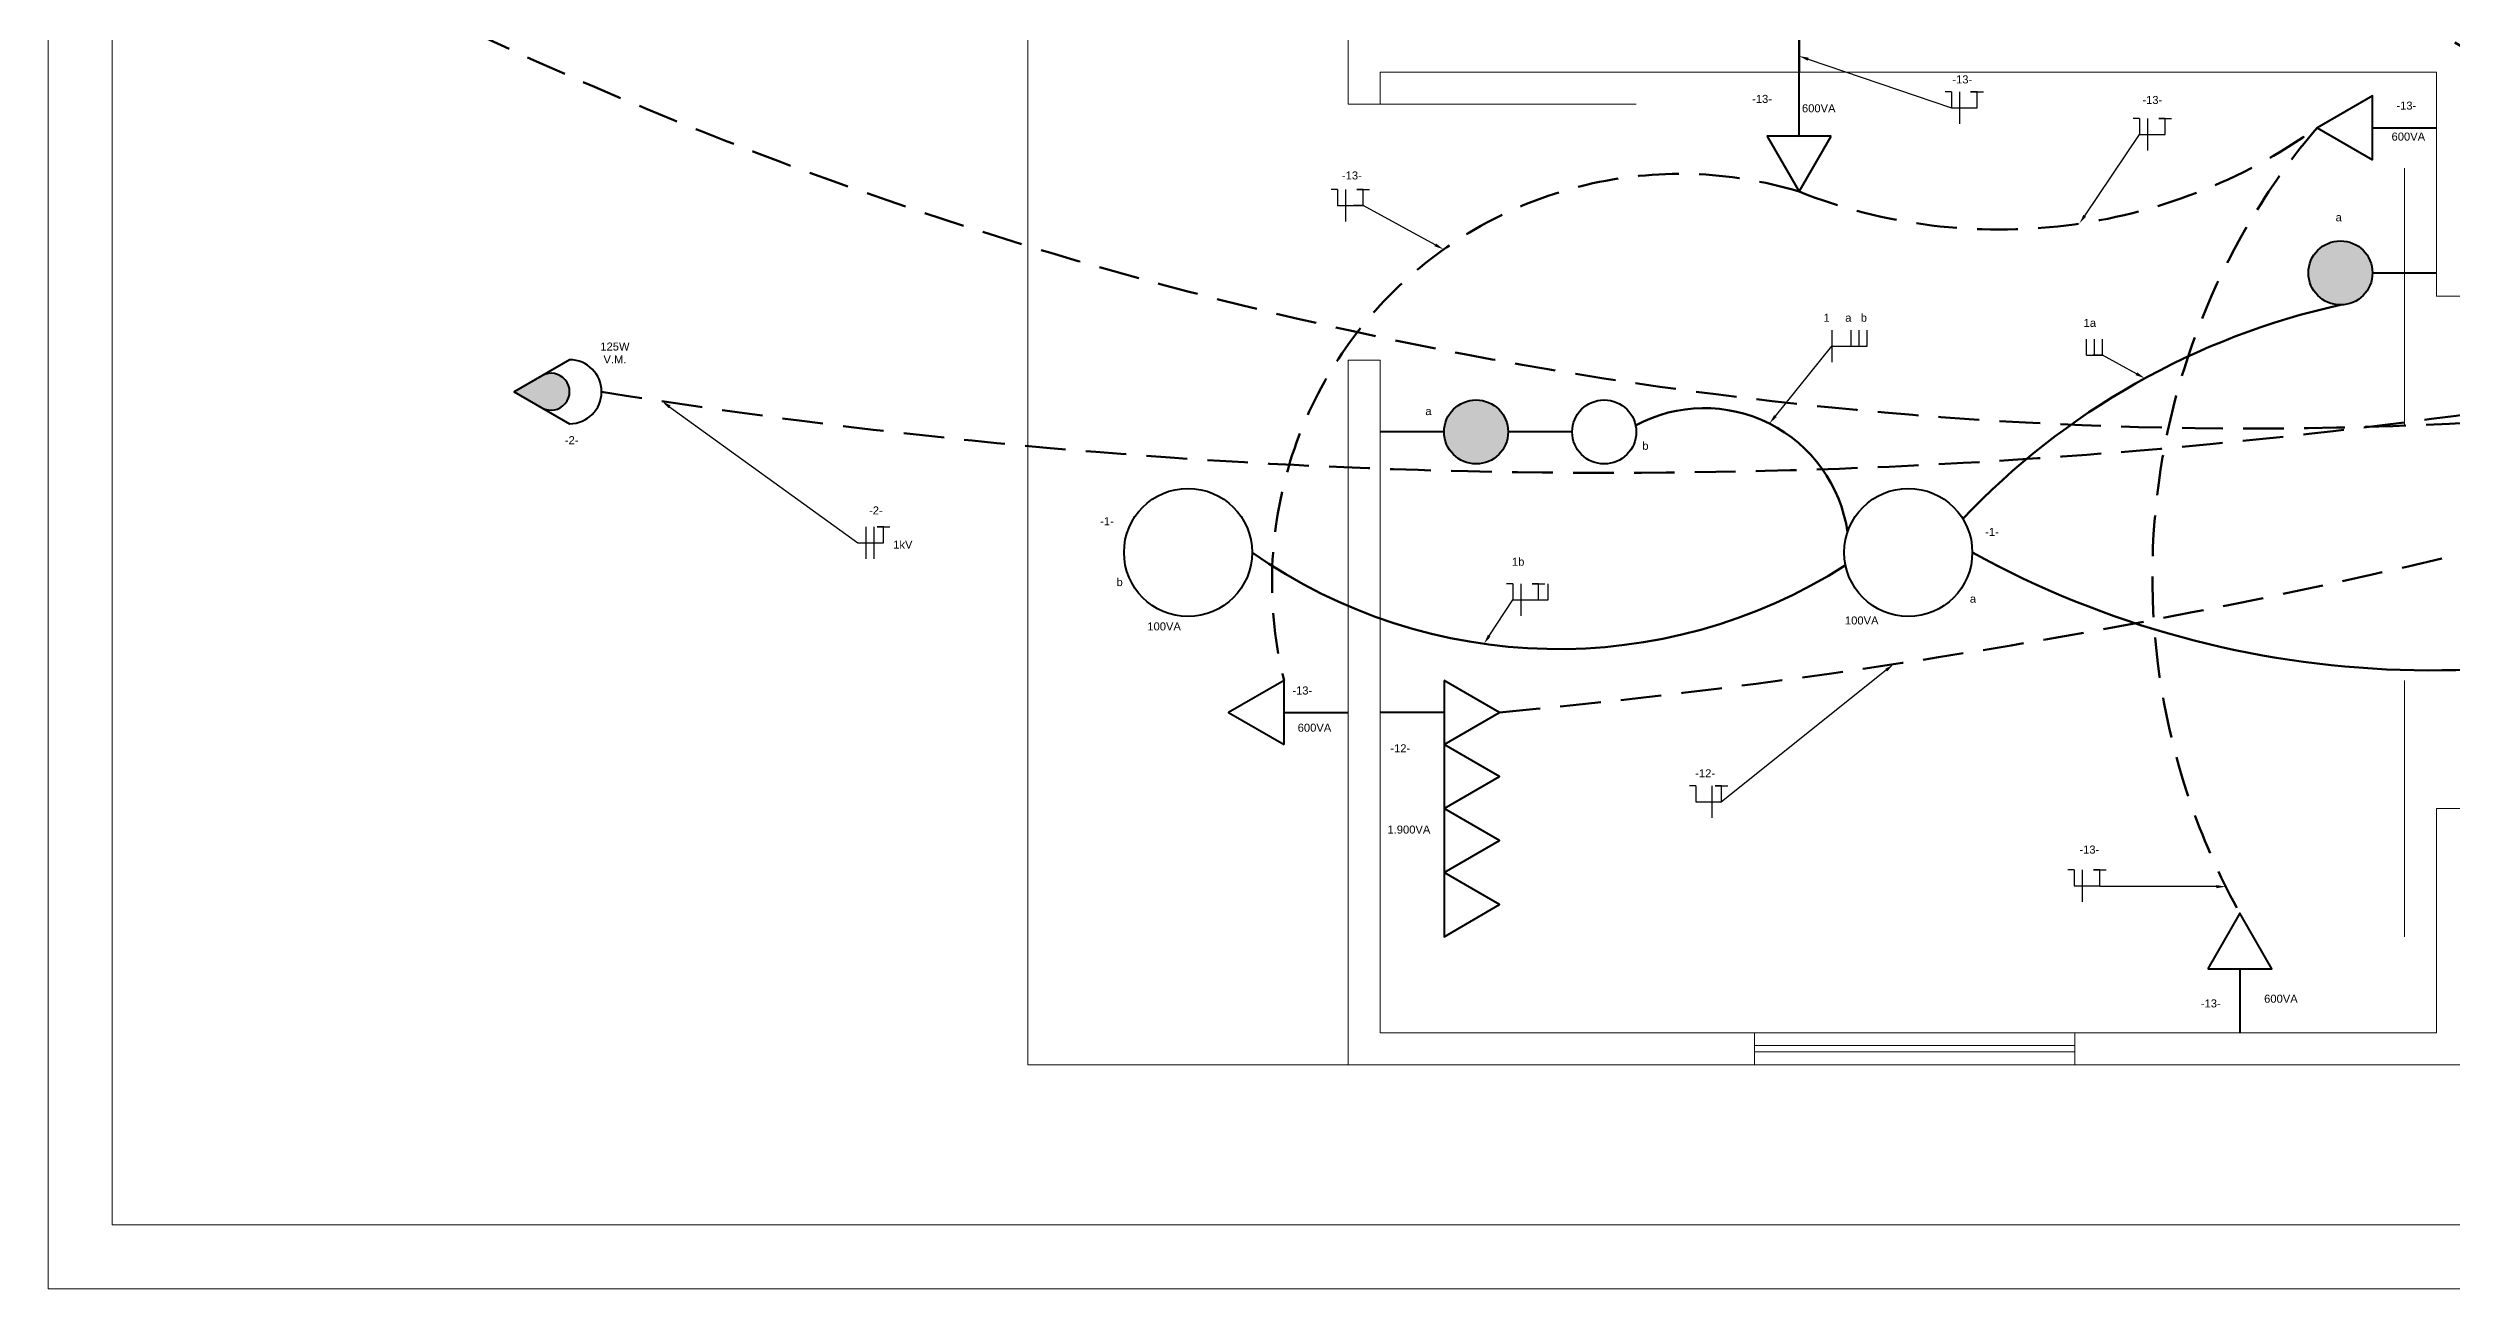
# Model space of a CAD drawing. Header units: millimetres. Extents: x 0 to 1392, y 0 to 811.
# Drawn here: x 0 to 751, y 0 to 388 of the extents above; entities that cross this region are included whole.
import ezdxf
from ezdxf.enums import TextEntityAlignment as Align

# ---------------------------------------------------------------- set-up
doc = ezdxf.new("R2010")
doc.units = ezdxf.units.MM
doc.linetypes.add('DASHED', pattern=[19.05, 12.7, -6.35])
for name, color, linetype, lineweight in [('Detalhe arquitetônico', 2, 'Continuous', 20), ('Eletrodutos', 1, 'Continuous', 60), ('Fiação', 5, 'Continuous', 30), ('Símbolos', 3, 'Continuous', 40)]:
    doc.layers.add(name, color=color, linetype=linetype, lineweight=lineweight)
doc.styles.get("Standard").update_dxf_attribs({"font": 'ARIAL.TTF'})

msp = doc.modelspace()

# ---------------------------------------------------------------- hatches: boundary and pattern name
at = {"layer": 'Símbolos'}
h = msp.add_hatch(color=256, dxfattribs=at)
h.dxf.hatch_style = 1
h.paths.add_polyline_path([(726.1, 317.3, 1), (706.1, 317.3, 1)])
h = msp.add_hatch(color=256, dxfattribs=at)
h.dxf.hatch_style = 1
h.paths.add_polyline_path([(145.6, 280.18), (154.26, 275.18, 1.732051), (154.26, 285.18)])
h = msp.add_hatch(color=256, dxfattribs=at)
h.dxf.hatch_style = 1
h.paths.add_polyline_path([(436.1, 267.63, 1), (456.1, 267.63, 1)])

# ---------------------------------------------------------------- linework, layer by layer
at = {"layer": 'Detalhe arquitetônico'}
for p, q in [((0, 0), (0, 441.14)), ((20, 441.14), (20, 70)), ((306.1, 70), (306.1, 390)), ((406.1, 390), (406.1, 380)), ((406.1, 380), (406.1, 370)), ((416.1, 380), (746.1, 380)), ((416.1, 380), (416.1, 370)), ((746.1, 310), (746.1, 380)), ((416.1, 370), (406.1, 370)), ((406.1, 370), (496.1, 370)), ((736.1, 270), (736.1, 350)), ((736.1, 310), (736.1, 270)), ((756.1, 310), (746.1, 310)), ((416.1, 290), (406.1, 290)), ((406.1, 290), (406.1, 70)), ((416.1, 80), (416.1, 290)), ((736.1, 110), (736.1, 190)), ((736.1, 150), (736.1, 110)), ((756.1, 150), (746.1, 150)), ((746.1, 150), (746.1, 80)), ((406.1, 80), (406.1, 70)), ((746.1, 80), (416.1, 80)), ((416.1, 80), (533.1, 80)), ((533.1, 80), (533.1, 70)), ((633.1, 76), (533.1, 76)), ((533.1, 76), (533.1, 74)), ((633.1, 70), (633.1, 80)), ((633.1, 80), (633.1, 76)), ((20, 70), (20, 20)), ((406.1, 70), (306.1, 70)), ((406.1, 70), (1201.1, 70)), ((533.1, 74), (633.1, 74)), ((533.1, 70), (633.1, 70)), ((20, 20), (1342.34, 20)), ((20, 0), (0, 0)), ((1392.34, 0), (20, 0))]:
    msp.add_line(p, q, dxfattribs=at)
at = {"layer": 'Eletrodutos'}
msp.add_line((546.98, 390), (546.98, 380), dxfattribs=at)
at = {"layer": 'Eletrodutos', "linetype": 'DASHED'}
for centre, radius, start, end in [((687.75, 1575.06), 1306.37, 242.33952, 292.29042), ((989.35, 788.5), 464.59, 234.557, 295.73786), ((487.75, 2222.93), 1968.09, 260.79506, 289.69735), ((249.9, 2350.97), 2180.49, 275.35569, 294.70139), ((609.51, 501.69), 170.86, 248.5328, 305.52034), ((873.62, 222.6), 216.28, 139.65319, 209.12711), ((509.82, 220.74), 127.48, 73.05176, 193.95251)]:
    msp.add_arc(centre, radius, start, end, dxfattribs=at)
at = {"layer": 'Eletrodutos'}
for centre, radius, start, end in [((765.62, 82.46), 230.23, 102.42004, 136.66702), ((517.34, 229.84), 45.24, 8.20658, 118.30719), ((471.81, 366.67), 166.85, 234.99673, 302.51979), ((744.28, 489.85), 296.69, 241.14568, 295.19015)]:
    msp.add_arc(centre, radius, start, end, dxfattribs=at)
at = {"layer": 'Fiação'}
for p, q in [((549.82, 384.03), (594.57, 368.8)), ((594.57, 373.8), (592.57, 373.8)), ((594.57, 373.8), (594.57, 368.8)), ((594.57, 368.8), (597.07, 368.8)), ((594.57, 368.8), (597.57, 368.8)), ((597.07, 373.8), (597.07, 363.8)), ((597.07, 368.8), (599.57, 368.8)), ((599.57, 368.8), (602.57, 368.8)), ((602.57, 373.8), (600.57, 373.8)), ((600.57, 373.8), (604.57, 373.8)), ((602.57, 368.8), (602.57, 373.8)), ((636.22, 335.16), (653.33, 360.55)), ((653.33, 365.55), (651.33, 365.55)), ((653.33, 365.55), (653.33, 360.55)), ((653.33, 360.55), (655.83, 360.55)), ((653.33, 360.55), (656.33, 360.55)), ((655.83, 365.55), (655.83, 355.55)), ((655.83, 360.55), (658.33, 360.55)), ((658.33, 360.55), (661.33, 360.55)), ((661.33, 365.55), (659.33, 365.55)), ((659.33, 365.55), (663.33, 365.55)), ((661.33, 360.55), (661.33, 365.55)), ((402.79, 343.32), (400.79, 343.32)), ((402.79, 343.32), (402.79, 338.32)), ((402.79, 338.32), (405.29, 338.32)), ((405.29, 343.32), (405.29, 333.32)), ((405.29, 338.32), (407.79, 338.32)), ((407.79, 338.32), (410.79, 338.32)), ((410.79, 338.32), (407.79, 338.32)), ((410.79, 343.32), (408.79, 343.32)), ((408.79, 343.32), (412.79, 343.32)), ((410.79, 338.32), (410.79, 343.32)), ((433.31, 326.06), (410.79, 338.32)), ((539.58, 272.57), (557.22, 294.42)), ((557.22, 299.42), (557.22, 289.42)), ((557.22, 294.42), (560.22, 294.42)), ((557.22, 294.42), (560.22, 294.42)), ((560.22, 294.42), (563.22, 294.42)), ((563.22, 294.42), (563.22, 299.42)), ((563.22, 294.42), (565.72, 294.42)), ((565.72, 294.42), (565.72, 299.42)), ((565.72, 294.42), (568.22, 294.42)), ((568.22, 294.42), (568.22, 299.42)), ((636.75, 291.65), (636.75, 296.65)), ((639.25, 291.65), (639.25, 296.65)), ((641.75, 291.65), (641.75, 296.65)), ((636.75, 291.65), (639.25, 291.65)), ((641.75, 291.65), (638.75, 291.65)), ((639.25, 291.65), (641.75, 291.65)), ((652.36, 285.81), (641.75, 291.65)), ((194.17, 275.47), (252.95, 233.02)), ((252.95, 233.02), (255.45, 233.02)), ((255.45, 238.02), (255.45, 228.02)), ((255.45, 233.02), (257.95, 233.02)), ((257.95, 238.02), (257.95, 228.02)), ((257.95, 233.02), (260.95, 233.02)), ((260.95, 238.02), (258.95, 238.02)), ((258.95, 238.02), (262.95, 238.02)), ((260.95, 233.02), (260.95, 238.02)), ((457.57, 220.24), (455.57, 220.24)), ((457.57, 220.24), (457.57, 215.24)), ((460.07, 220.24), (460.07, 210.24)), ((465.57, 220.24), (463.57, 220.24)), ((463.57, 220.24), (467.57, 220.24)), ((465.57, 215.24), (465.57, 220.24)), ((468.57, 215.24), (468.57, 220.24)), ((450.19, 203.96), (457.57, 215.24)), ((457.57, 215.24), (460.07, 215.24)), ((457.57, 215.24), (460.57, 215.24)), ((460.07, 215.24), (462.57, 215.24)), ((462.57, 215.24), (465.57, 215.24)), ((465.57, 215.24), (468.57, 215.24)), ((574.16, 193.21), (522.74, 152.11)), ((514.74, 157.11), (512.74, 157.11)), ((514.74, 157.11), (514.74, 152.11)), ((514.74, 152.11), (517.24, 152.11)), ((517.24, 152.11), (519.74, 152.11)), ((519.74, 157.11), (519.74, 147.11)), ((519.74, 152.11), (522.74, 152.11)), ((522.74, 157.11), (520.74, 157.11)), ((520.74, 157.11), (524.74, 157.11)), ((522.74, 152.11), (522.74, 157.11)), ((632.94, 130.88), (630.94, 130.88)), ((632.94, 130.88), (632.94, 125.88)), ((635.44, 130.88), (635.44, 120.88)), ((640.94, 130.88), (638.94, 130.88)), ((638.94, 130.88), (642.94, 130.88)), ((640.94, 125.88), (640.94, 130.88)), ((632.94, 125.88), (635.44, 125.88)), ((635.44, 125.88), (637.94, 125.88)), ((637.94, 125.88), (640.94, 125.88)), ((677.29, 125.63), (640.94, 125.63))]:
    msp.add_line(p, q, dxfattribs=at)
for points in [[(549.66, 383.56), (549.98, 384.51), (546.98, 385)], [(636.63, 334.88), (635.8, 335.44), (634.54, 332.67)], [(433.55, 326.5), (433.07, 325.62), (435.94, 324.63)], [(652.6, 286.25), (652.12, 285.37), (654.99, 284.37)], [(193.88, 275.07), (194.47, 275.88), (191.74, 277.23)], [(539.97, 272.26), (539.19, 272.89), (537.7, 270.24)], [(450.6, 203.69), (449.77, 204.23), (448.54, 201.45)], [(573.85, 193.6), (574.47, 192.82), (576.5, 195.08)], [(677.29, 126.13), (677.29, 125.13), (680.29, 125.63)]]:
    msp.add_solid(points, dxfattribs=at)
at = {"layer": 'Símbolos'}
for p, q in [((546.98, 360), (546.98, 380)), ((726.1, 362.62), (746.1, 362.62)), ((726.1, 317.3), (746.1, 317.3)), ((436.1, 267.63), (416.1, 267.63)), ((476.1, 267.63), (456.1, 267.63)), ((386.1, 180), (406.1, 180)), ((436.1, 180), (416.1, 180)), ((684.69, 100), (684.69, 80))]:
    msp.add_line(p, q, dxfattribs=at)
for points in [[(726.1, 352.62), (726.1, 372.62), (708.78, 362.62)], [(556.98, 360), (536.98, 360), (546.98, 342.68)], [(386.1, 170), (386.1, 190), (368.78, 180)], [(436.1, 190), (436.1, 170), (453.42, 180)], [(436.1, 170), (436.1, 150), (453.42, 160)], [(436.1, 150), (436.1, 130), (453.42, 140)], [(436.1, 130), (436.1, 110), (453.42, 120)], [(674.69, 100), (694.69, 100), (684.69, 117.32)]]:
    msp.add_lwpolyline(points, close=True, dxfattribs=at)
msp.add_lwpolyline([(162.92, 290.18), (145.6, 280.18), (162.92, 270.18)], dxfattribs=at)
for centre, radius in [((716.1, 317.3), 10), ((446.1, 267.63), 10), ((486.1, 267.63), 10), ((356.1, 230), 20), ((581.1, 230), 20)]:
    msp.add_circle(centre, radius, dxfattribs=at)
for centre, radius, start, end in [((157.15, 280.18), 5.77, 240, 120), ((162.92, 280.18), 10, 270, 90)]:
    msp.add_arc(centre, radius, start, end, dxfattribs=at)

# ---------------------------------------------------------------- texts
at = {"layer": 'Fiação'}
for s, p in [('-13-', (597.96, 377.72)), ('-13-', (535.42, 371.64)), ('600VA', (553.12, 368.7)), ('-13-', (657.32, 371.31)), ('-13-', (736.67, 369.54)), ('600VA', (737.3, 359.86)), ('-13-', (407.28, 347.73)), ('a', (715.56, 334.64)), ('1     a   b', (561.4, 303.34)), ('1a', (637.81, 301.68)), ('125W', (177.08, 294.3)), ('V.M.', (177.08, 290.28)), ('a', (431.2, 274.12)), ('-2-', (163.55, 265.07)), ('b', (498.98, 263.35)), ('-2-', (258.59, 243.14)), ('-1-', (330.76, 239.76)), ('1kV', (267.01, 232.51)), ('-1-', (607.23, 236.4)), ('1b', (459.23, 227.15)), ('b', (334.73, 220.78)), ('a', (601.3, 215.52)), ('100VA', (348.63, 206.9)), ('100VA', (566.55, 208.75)), ('-13-', (391.79, 186.88)), ('600VA', (395.6, 175.26)), ('-12-', (422.4, 168.85)), ('-12-', (517.63, 161.04)), ('1.900VA', (425.1, 143.45)), ('-13-', (637.65, 137.2)), ('-13-', (675.59, 89.16)), ('600VA', (697.5, 90.63))]:
    msp.add_text(s, height=2.5, dxfattribs=at).set_placement(p, align=Align.MIDDLE)

doc.saveas('drawing.dxf')
